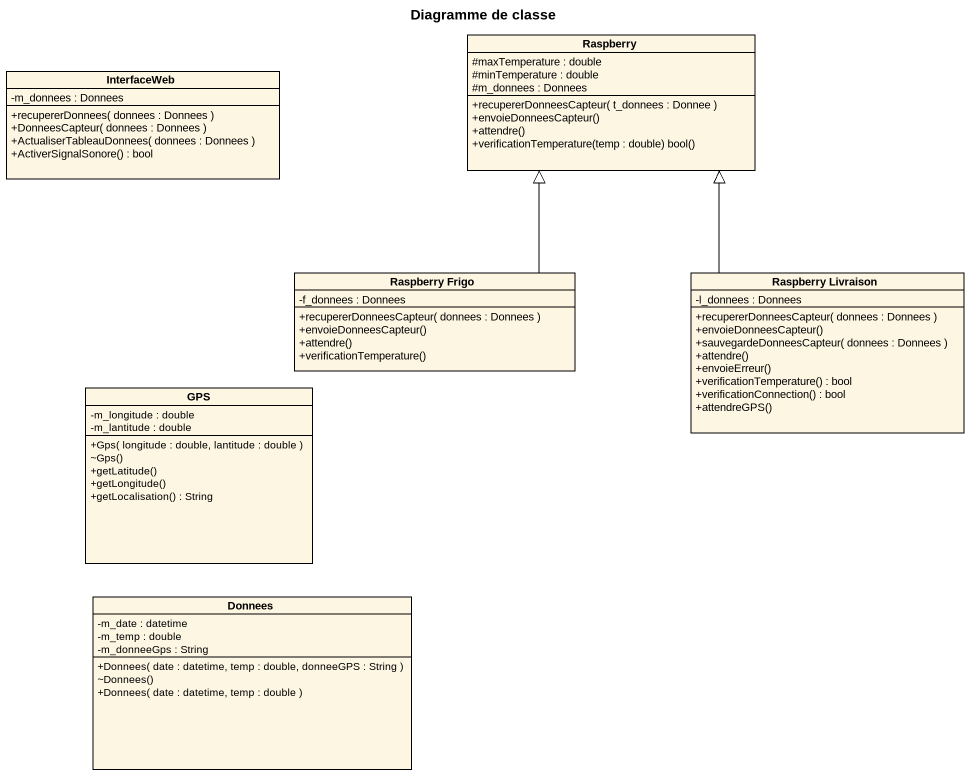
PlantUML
@startuml
title Diagramme de classe
hide circle
hide empty members
skinparam classAttributeIconSize 0
class Raspberry {
  #maxTemperature : double
  #minTemperature : double
  #m_donnees : Donnees
  +recupererDonneesCapteur( t_donnees : Donnee )
  +envoieDonneesCapteur()
  +attendre()
  +verificationTemperature(temp : double) bool()
}
class InterfaceWeb {
  -m_donnees : Donnees
  +recupererDonnees( donnees : Donnees )
  +DonneesCapteur( donnees : Donnees )
  +ActualiserTableauDonnees( donnees : Donnees )
  +ActiverSignalSonore() : bool
}
class "Raspberry Frigo" as Raspberry_Frigo {
  -f_donnees : Donnees
  +recupererDonneesCapteur( donnees : Donnees )
  +envoieDonneesCapteur()
  +attendre()
  +verificationTemperature()
}
class "Raspberry Livraison" as Raspberry_Livraison {
  -l_donnees : Donnees
  +recupererDonneesCapteur( donnees : Donnees )
  +envoieDonneesCapteur()
  +sauvegardeDonneesCapteur( donnees : Donnees )
  +attendre()
  +envoieErreur()
  +verificationTemperature() : bool
  +verificationConnection() : bool
  +attendreGPS()
}
class GPS {
  -m_longitude : double
  -m_lantitude : double
  +Gps( longitude : double, lantitude : double )
  ~Gps()
  +getLatitude()
  +getLongitude()
  +getLocalisation() : String
}
class Donnees {
  -m_date : datetime
  -m_temp : double
  -m_donneeGps : String
  +Donnees( date : datetime, temp : double, donneeGPS : String )
  ~Donnees()
  +Donnees( date : datetime, temp : double )
}
Raspberry_Frigo -up-|> Raspberry
Raspberry_Livraison -up-|> Raspberry
@enduml
